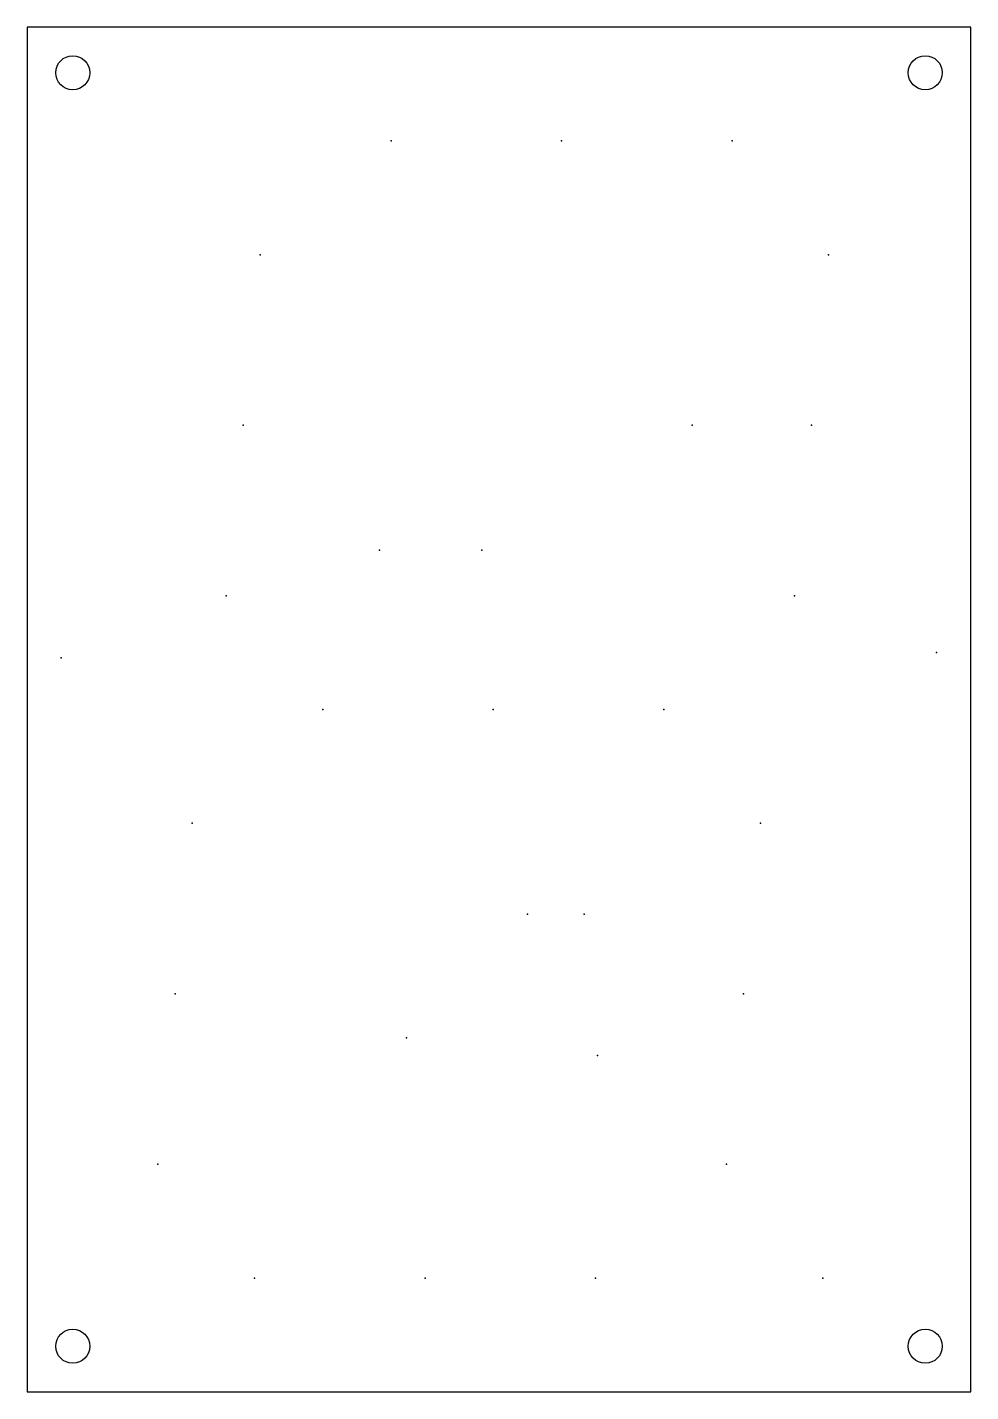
# Model space of a CAD drawing. Extents: x 0 to 83, y 0 to 120.
import ezdxf

# ---------------------------------------------------------------- set-up
doc = ezdxf.new("R2010")
doc.units = 0
doc.layers.add('20', color=7, linetype='CONTINUOUS')
doc.layers.add('23', color=7, linetype='CONTINUOUS')

msp = doc.modelspace()

# ---------------------------------------------------------------- linework, layer by layer
at = {"layer": '20'}
for p, q in [((83, 120.5), (0, 120.5)), ((0, 120.5), (0, 0.5)), ((83, 0.5), (83, 120.5)), ((0, 0.5), (83, 0.5))]:
    msp.add_line(p, q, dxfattribs=at)
for centre in [(4, 116.5), (79, 116.5), (4, 4.5), (79, 4.5)]:
    msp.add_circle(centre, 1.5, dxfattribs=at)
at = {"layer": '23'}
for p in [(32, 110.5), (47, 110.5), (62, 110.5), (20.5, 100.5), (70.5, 100.5), (19, 85.5), (58.5, 85.5), (69, 85.5), (31, 74.5), (40, 74.5), (17.5, 70.5), (67.5, 70.5), (2.98, 65.03), (80, 65.5), (26, 60.5), (41, 60.5), (56, 60.5), (14.5, 50.5), (64.5, 50.5), (44, 42.5), (49, 42.5), (13, 35.5), (63, 35.5), (33.35, 31.63), (50.17, 30.08), (11.5, 20.5), (61.5, 20.5), (20, 10.5), (35, 10.5), (50, 10.5), (70, 10.5)]:
    msp.add_point(p, dxfattribs=at)

doc.saveas('drawing.dxf')
